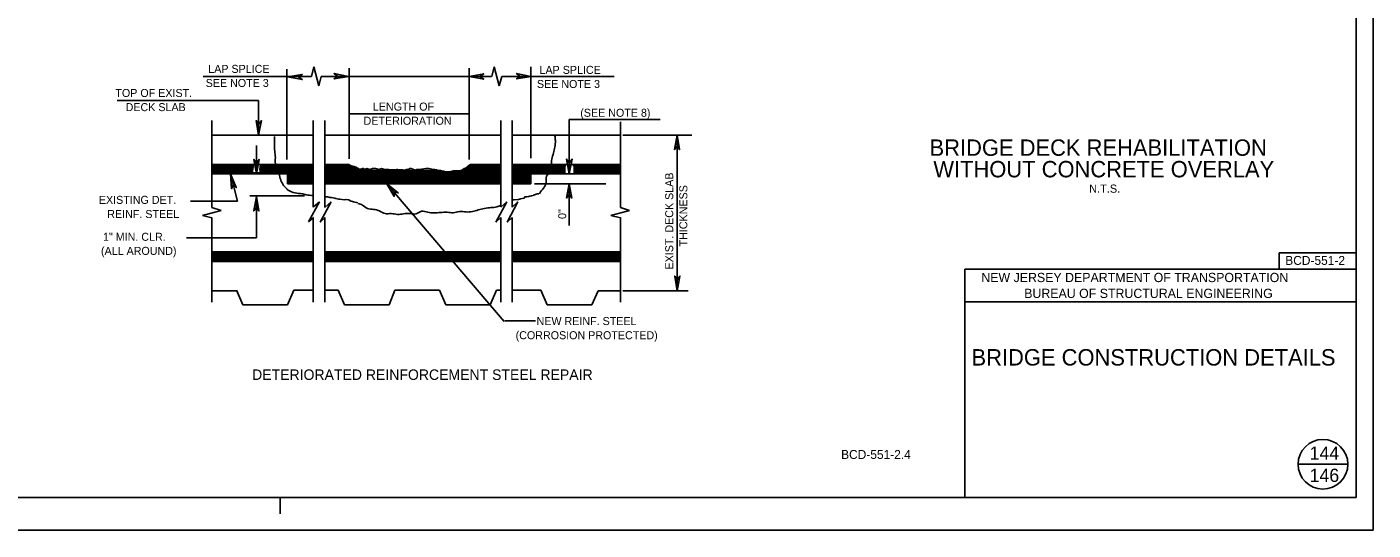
# Model space of a CAD drawing. Extents: x 528.21 to 531.17, y 154.44 to 156.28.
# Drawn here: x 529.45 to 531.17, y 154.444 to 155.087 of the extents above; entities that cross this region are included whole.
import ezdxf

# ---------------------------------------------------------------- set-up
doc = ezdxf.new("R2010")
doc.units = 0
for name, color, linetype in [('1', 7, 'Continuous'), ('39', 7, 'Continuous'), ('Level 1', 7, 'Continuous'), ('Level 2', 7, 'Continuous'), ('Level 41', 7, 'Continuous'), ('Level 5', 7, 'Continuous')]:
    doc.layers.add(name, color=color, linetype=linetype)

msp = doc.modelspace()

# ---------------------------------------------------------------- linework, layer by layer
at = {"layer": '1'}
for q in [(531.074, 154.528), (531.1377, 154.528)]:
    msp.add_line((531.1059, 154.528), q, dxfattribs=at)
msp.add_circle((531.1059, 154.528), 0.0318, dxfattribs=at)
at = {"layer": 'Level 1'}
for p, q in [((531.1483, 154.4856), (531.1483, 156.2356)), ((529.8133, 155.0236), (529.8163, 155.0358)), ((529.8163, 155.0358), (529.8228, 155.0118)), ((530.0436, 155.0236), (530.0466, 155.0358)), ((530.0466, 155.0358), (530.0531, 155.0118)), ((529.8228, 155.0118), (529.8258, 155.0236)), ((530.0531, 155.0118), (530.0564, 155.0236)), ((529.6978, 154.8524), (529.6739, 154.8461)), ((529.6739, 154.8461), (529.686, 154.8428)), ((529.686, 154.856), (529.6978, 154.8524)), ((530.2198, 154.8524), (530.1959, 154.8461)), ((530.1959, 154.8461), (530.208, 154.8428)), ((530.208, 154.856), (530.2198, 154.8524)), ((531.0501, 154.7981), (531.1483, 154.7981)), ((531.1483, 154.7772), (530.6483, 154.7772)), ((530.6483, 154.7772), (530.6483, 154.4856)), ((531.1483, 154.7356), (530.6483, 154.7356)), ((528.3983, 154.4856), (531.1483, 154.4856)), ((529.7734, 154.4856), (529.7734, 154.4648)), ((530.3924, 154.4856), (531.1483, 154.4856)), ((531.1483, 154.4856), (530.6444, 154.4856)), ((528.2116, 154.4439), (531.1699, 154.4439))]:
    msp.add_line(p, q, dxfattribs=at)
for points in [[(529.7828, 155.023), (529.8015, 155.0197), (529.7966, 155.023), (529.8015, 155.0262)], [(529.8606, 155.0236), (529.8422, 155.0272), (529.8468, 155.0236), (529.8422, 155.0207)], [(530.0148, 155.0236), (530.0335, 155.0203), (530.0285, 155.0236), (530.0335, 155.0269)], [(530.0935, 155.0236), (530.0755, 155.0272), (530.0801, 155.0236), (530.0755, 155.0207)], [(529.7457, 154.9485), (529.7493, 154.9672), (529.7457, 154.9623), (529.7428, 154.9672)], [(529.7457, 154.9485), (529.7493, 154.9672), (529.7457, 154.9623), (529.7428, 154.9672)], [(530.2805, 154.9485), (530.2772, 154.9301), (530.2805, 154.9347), (530.2838, 154.9301)], [(529.7431, 154.899), (529.7464, 154.9177), (529.7431, 154.9127), (529.7398, 154.9177)], [(530.1427, 154.8993), (530.1463, 154.918), (530.1427, 154.9131), (530.1394, 154.918)], [(529.71, 154.899), (529.711, 154.8802), (529.7133, 154.8855), (529.7172, 154.8816)], [(529.71, 154.899), (529.711, 154.8802), (529.7133, 154.8855), (529.7172, 154.8816)], [(529.9098, 154.8865), (529.919, 154.8704), (529.9186, 154.876), (529.9242, 154.8747)], [(529.9098, 154.8865), (529.919, 154.8704), (529.9186, 154.876), (529.9242, 154.8747)], [(530.1427, 154.8865), (530.1391, 154.8681), (530.1427, 154.8727), (530.146, 154.8681)], [(529.7431, 154.8701), (529.7395, 154.8517), (529.7431, 154.8563), (529.7461, 154.8517)], [(529.7431, 154.8701), (529.7395, 154.8517), (529.7431, 154.8563), (529.7461, 154.8517)], [(530.2805, 154.7497), (530.2841, 154.7684), (530.2805, 154.7635), (530.2776, 154.7684)]]:
    msp.add_lwpolyline(points, close=True, dxfattribs=at)
at = {"layer": 'Level 2'}
for p, q in [((529.8133, 155.0236), (529.6749, 155.0236)), ((529.8258, 155.0236), (530.0148, 155.0236)), ((530.0148, 155.0236), (530.0433, 155.0236)), ((530.0564, 155.0236), (530.0935, 155.0236)), ((530.0935, 155.0236), (530.2001, 155.0236)), ((529.565, 154.9931), (529.7457, 154.9931)), ((529.7457, 154.9931), (529.7457, 154.9485)), ((529.686, 154.9672), (529.686, 154.856)), ((529.8156, 154.9672), (529.8156, 154.8566)), ((529.8304, 154.9672), (529.8304, 154.8563)), ((529.8615, 154.976), (530.0148, 154.976)), ((530.0551, 154.9672), (530.0551, 154.857)), ((530.0699, 154.9672), (530.0699, 154.8566)), ((530.1427, 154.9685), (530.2589, 154.9685)), ((530.208, 154.9656), (530.208, 154.856)), ((529.686, 154.9485), (529.8156, 154.9485)), ((529.8304, 154.9485), (530.0551, 154.9485)), ((530.0699, 154.9485), (530.208, 154.9485)), ((530.2113, 154.9485), (530.2995, 154.9485)), ((530.2805, 154.9485), (530.2805, 154.7497)), ((529.7431, 154.9354), (529.7431, 154.899)), ((529.686, 154.9111), (529.7657, 154.9111)), ((529.686, 154.9098), (529.7395, 154.9098)), ((529.686, 154.9081), (529.7395, 154.9081)), ((529.686, 154.9065), (529.7392, 154.9065)), ((529.686, 154.9052), (529.7392, 154.9052)), ((529.686, 154.9035), (529.7388, 154.9035)), ((529.686, 154.9019), (529.7388, 154.9019)), ((529.686, 154.9003), (529.7657, 154.9003)), ((529.7188, 154.8642), (529.71, 154.899)), ((529.7464, 154.9052), (529.7625, 154.9052)), ((529.747, 154.9081), (529.7641, 154.9081)), ((529.747, 154.9065), (529.7618, 154.9065)), ((529.747, 154.9035), (529.7628, 154.9035)), ((529.747, 154.9019), (529.7631, 154.9019)), ((529.7474, 154.9098), (529.7638, 154.9098)), ((529.7585, 154.9052), (529.8156, 154.9052)), ((529.7595, 154.9065), (529.8156, 154.9065)), ((529.7618, 154.9111), (529.8156, 154.9111)), ((529.7621, 154.9035), (529.8156, 154.9035)), ((529.7625, 154.9081), (529.8156, 154.9081)), ((529.7631, 154.9019), (529.8159, 154.9019)), ((529.7638, 154.9098), (529.8156, 154.9098)), ((529.7648, 154.9003), (529.8156, 154.9003)), ((529.7828, 154.8973), (529.8156, 154.8973)), ((529.7828, 154.8957), (529.8159, 154.8957)), ((529.8304, 154.9111), (529.8612, 154.9111)), ((529.8304, 154.9098), (529.8635, 154.9098)), ((529.8304, 154.9081), (529.8688, 154.9081)), ((529.8304, 154.9065), (529.8711, 154.9065)), ((529.8304, 154.9052), (529.8868, 154.9052)), ((529.8304, 154.9035), (529.9787, 154.9035)), ((529.8304, 154.9019), (529.9902, 154.9019)), ((529.8304, 154.9003), (529.9186, 154.9003)), ((529.8304, 154.8973), (530.0551, 154.8973)), ((529.8304, 154.8957), (530.0551, 154.8957)), ((529.9186, 154.9019), (530.0551, 154.9019)), ((529.9186, 154.9003), (530.0551, 154.9003)), ((530.0056, 154.9035), (530.0551, 154.9035)), ((530.0072, 154.9052), (530.0551, 154.9052)), ((530.0112, 154.9065), (530.0551, 154.9065)), ((530.0118, 154.9081), (530.0551, 154.9081)), ((530.0138, 154.9098), (530.0551, 154.9098)), ((530.0161, 154.9111), (530.0551, 154.9111)), ((530.0699, 154.9111), (530.208, 154.9111)), ((530.0699, 154.9098), (530.1385, 154.9098)), ((530.0699, 154.9081), (530.1381, 154.9081)), ((530.0699, 154.9065), (530.1378, 154.9065)), ((530.0699, 154.9052), (530.1381, 154.9052)), ((530.0699, 154.9035), (530.1381, 154.9035)), ((530.0699, 154.9019), (530.1381, 154.9019)), ((530.0699, 154.9003), (530.1381, 154.9003)), ((530.0699, 154.8973), (530.0935, 154.8973)), ((530.0699, 154.8957), (530.0935, 154.8957)), ((530.1473, 154.9098), (530.208, 154.9098)), ((530.148, 154.9065), (530.208, 154.9065)), ((530.148, 154.9052), (530.208, 154.9052)), ((530.148, 154.9003), (530.208, 154.9003)), ((530.1483, 154.9081), (530.208, 154.9081)), ((530.1483, 154.9035), (530.208, 154.9035)), ((530.1483, 154.9019), (530.208, 154.9019)), ((529.7828, 154.8944), (529.8156, 154.8944)), ((529.7828, 154.8924), (529.8156, 154.8924)), ((529.7828, 154.8911), (529.8156, 154.8911)), ((529.7828, 154.8898), (529.8156, 154.8898)), ((529.7828, 154.8878), (529.8156, 154.8878)), ((529.7828, 154.8865), (529.8159, 154.8865)), ((529.8304, 154.8944), (530.0551, 154.8944)), ((529.8304, 154.8924), (530.0551, 154.8924)), ((529.8304, 154.8911), (530.0551, 154.8911)), ((529.8304, 154.8898), (530.0551, 154.8898)), ((529.8304, 154.8878), (530.0551, 154.8878)), ((529.8304, 154.8865), (530.0082, 154.8865)), ((530.0699, 154.8944), (530.0935, 154.8944)), ((530.0699, 154.8924), (530.0935, 154.8924)), ((530.0699, 154.8911), (530.0935, 154.8911)), ((530.0699, 154.8898), (530.0935, 154.8898)), ((530.0699, 154.8878), (530.0935, 154.8878)), ((530.0981, 154.8865), (530.1896, 154.8865)), ((530.1427, 154.8865), (530.1427, 154.833)), ((529.6585, 154.8642), (529.7188, 154.8642)), ((529.7346, 154.8711), (529.8045, 154.8711)), ((529.7431, 154.8711), (529.7431, 154.8173)), ((529.686, 154.8432), (529.686, 154.7352)), ((529.8156, 154.8432), (529.8156, 154.7352)), ((529.8304, 154.8432), (529.8304, 154.7352)), ((530.0551, 154.8432), (530.0551, 154.7352)), ((530.0699, 154.8432), (530.0699, 154.7352)), ((530.208, 154.8432), (530.208, 154.7352)), ((529.6535, 154.8173), (529.7431, 154.8173)), ((529.686, 154.7995), (529.8156, 154.7995)), ((529.686, 154.7979), (529.8156, 154.7979)), ((529.686, 154.7963), (529.8159, 154.7963)), ((529.686, 154.7949), (529.8159, 154.7949)), ((529.686, 154.793), (529.8156, 154.793)), ((529.8304, 154.7995), (530.0551, 154.7995)), ((529.8304, 154.7979), (530.0551, 154.7979)), ((529.8304, 154.7963), (530.0551, 154.7963)), ((529.8304, 154.7949), (530.0551, 154.7949)), ((529.8304, 154.793), (530.0551, 154.793)), ((530.0699, 154.7995), (530.208, 154.7995)), ((530.0699, 154.7979), (530.208, 154.7979)), ((530.0699, 154.7963), (530.208, 154.7963)), ((530.0699, 154.7949), (530.208, 154.7949)), ((530.0699, 154.793), (530.208, 154.793)), ((529.686, 154.7917), (529.8159, 154.7917)), ((529.686, 154.7904), (529.8156, 154.7904)), ((529.686, 154.7884), (529.8156, 154.7884)), ((529.686, 154.7871), (529.8156, 154.7871)), ((529.8304, 154.7917), (530.0551, 154.7917)), ((529.8304, 154.7904), (530.0551, 154.7904)), ((529.8304, 154.7884), (530.0551, 154.7884)), ((529.8304, 154.7871), (530.0551, 154.7871)), ((530.0699, 154.7917), (530.208, 154.7917)), ((530.0699, 154.7904), (530.208, 154.7904)), ((530.0699, 154.7884), (530.208, 154.7884)), ((530.0699, 154.7871), (530.208, 154.7871)), ((529.686, 154.7497), (529.7178, 154.7497)), ((530.1795, 154.7497), (530.208, 154.7497)), ((530.2113, 154.7497), (530.2946, 154.7497))]:
    msp.add_line(p, q, dxfattribs=at)
msp.add_spline([(529.7769, 154.8852), (529.7789, 154.8829), (529.7822, 154.8796), (529.7835, 154.8783), (529.7854, 154.8773), (529.7946, 154.8743), (529.8009, 154.8737), (529.8064, 154.8724), (529.8156, 154.8714)], degree=3, dxfattribs=at)
at = {"layer": 'Level 41'}
msp.add_lwpolyline([(528.2116, 156.2772), (531.1699, 156.2772), (531.1699, 154.4439), (528.2116, 154.4439)], close=True, dxfattribs=at)
at = {"layer": 'Level 5'}
for p, q in [((529.8615, 154.9183), (529.8615, 155.0344)), ((530.0148, 154.9173), (530.0148, 155.0341)), ((530.0935, 154.9193), (530.0935, 155.0361)), ((529.7818, 154.9173), (529.7818, 155.0331)), ((530.1427, 154.899), (530.1427, 154.9685)), ((529.686, 154.899), (529.8156, 154.899)), ((529.7828, 154.899), (529.7828, 154.8865)), ((529.8304, 154.899), (530.0551, 154.899)), ((530.0699, 154.899), (530.208, 154.899)), ((530.0935, 154.899), (530.0935, 154.8865)), ((529.9098, 154.8865), (530.0597, 154.7106)), ((530.0082, 154.8865), (530.0551, 154.8865)), ((530.0699, 154.8865), (530.0935, 154.8865)), ((529.8235, 154.8635), (529.8097, 154.8379)), ((529.8159, 154.857), (529.8235, 154.8635)), ((529.8383, 154.8632), (529.8245, 154.8376)), ((529.8307, 154.8566), (529.8383, 154.8632)), ((530.063, 154.8632), (530.0489, 154.8376)), ((530.0551, 154.8566), (530.063, 154.8632)), ((530.0771, 154.8632), (530.0633, 154.8376)), ((530.0696, 154.8566), (530.0771, 154.8632)), ((529.8097, 154.8379), (529.8159, 154.8435)), ((529.8245, 154.8376), (529.8307, 154.8435)), ((530.0489, 154.8376), (530.0551, 154.8432)), ((530.0633, 154.8376), (530.0696, 154.8432)), ((531.0501, 154.7982), (531.0501, 154.7772)), ((531.1483, 154.7772), (531.0771, 154.7772)), ((529.7175, 154.7503), (529.7257, 154.7316)), ((529.7178, 154.7497), (529.7257, 154.7316)), ((529.7907, 154.7503), (529.7825, 154.7316)), ((529.7907, 154.7503), (529.8156, 154.7503)), ((529.8307, 154.7503), (529.8474, 154.7503)), ((529.8474, 154.7503), (529.8553, 154.7316)), ((529.9199, 154.7503), (529.9124, 154.7316)), ((529.9199, 154.7503), (529.977, 154.7503)), ((529.977, 154.7503), (529.9849, 154.7316)), ((530.0499, 154.7503), (530.0417, 154.7316)), ((530.0499, 154.7503), (530.0551, 154.7503)), ((530.0699, 154.7503), (530.1066, 154.7503)), ((530.1066, 154.7503), (530.1145, 154.7316)), ((530.1795, 154.7497), (530.1716, 154.7316)), ((529.7257, 154.7316), (529.7825, 154.7316)), ((529.8553, 154.7316), (529.9124, 154.7316)), ((529.9849, 154.7316), (530.0417, 154.7316)), ((530.1145, 154.7316), (530.1716, 154.7316)), ((530.0604, 154.7113), (530.0997, 154.7113))]:
    msp.add_line(p, q, dxfattribs=at)
for points in [[(529.8612, 154.9111), (529.8622, 154.9104), (529.8625, 154.9101), (529.8648, 154.9091), (529.8652, 154.9088), (529.8661, 154.9091), (529.8678, 154.9085), (529.8698, 154.9078), (529.872, 154.9065), (529.874, 154.9058)], [(529.8737, 154.9055), (529.874, 154.9055), (529.877, 154.9052), (529.8783, 154.9058), (529.8793, 154.9062), (529.8806, 154.9052), (529.8822, 154.9052), (529.8822, 154.9052), (529.8832, 154.9055), (529.8845, 154.9058), (529.8852, 154.9055), (529.8885, 154.9049), (529.8914, 154.9062), (529.8947, 154.9058), (529.8947, 154.9058), (529.8953, 154.9062), (529.8996, 154.9049), (529.9026, 154.9058), (529.9052, 154.9052), (529.919, 154.9042), (529.9206, 154.9042), (529.9222, 154.9049), (529.9236, 154.9049), (529.9278, 154.9042), (529.9298, 154.9042), (529.9331, 154.9039), (529.9347, 154.9045), (529.9364, 154.9049), (529.9377, 154.9052), (529.9383, 154.9055), (529.9386, 154.9058), (529.94, 154.9062), (529.9409, 154.9058), (529.9429, 154.9052), (529.9459, 154.9039), (529.9469, 154.9042), (529.9478, 154.9049), (529.9514, 154.9045), (529.9593, 154.9058), (529.961, 154.9058), (529.9639, 154.9058), (529.9669, 154.9052), (529.9708, 154.9045), (529.9731, 154.9042), (529.9751, 154.9035), (529.9767, 154.9032), (529.978, 154.9032), (529.9787, 154.9032), (529.979, 154.9029), (529.98, 154.9029), (529.982, 154.9026), (529.9852, 154.9019), (529.9888, 154.9019), (529.9928, 154.9026), (529.9944, 154.9029), (529.9961, 154.9029), (529.9987, 154.9029), (530.0003, 154.9029), (530.0023, 154.9032), (530.0056, 154.9039), (530.0069, 154.9049), (530.0082, 154.9058), (530.0089, 154.9062), (530.0095, 154.9062), (530.0112, 154.9072), (530.0121, 154.9081), (530.0131, 154.9091), (530.0164, 154.9111)], [(529.8146, 154.8714), (529.8153, 154.8714)], [(529.8307, 154.8698), (529.8343, 154.8698), (529.8369, 154.8688), (529.8389, 154.8688), (529.8432, 154.8681), (529.8445, 154.8678), (529.8478, 154.8668), (529.8494, 154.8668), (529.8527, 154.8665), (529.8553, 154.8661), (529.8573, 154.8665), (529.8612, 154.8658), (529.8629, 154.8648), (529.8668, 154.8635), (529.8668, 154.8635), (529.8727, 154.8622)], [(530.0699, 154.8658), (530.0725, 154.8661), (530.0778, 154.8665), (530.0804, 154.8671), (530.0853, 154.8681), (530.086, 154.8698), (530.0886, 154.8698), (530.0912, 154.8704), (530.0922, 154.8707), (530.0942, 154.8711), (530.0948, 154.8711), (530.0965, 154.8714), (530.0971, 154.8717), (530.0994, 154.8727), (530.1004, 154.873), (530.1017, 154.8734), (530.1037, 154.8737), (530.104, 154.8743)]]:
    msp.add_lwpolyline(points, dxfattribs=at)
for points in [[(530.1047, 154.8737), (530.105, 154.8743), (530.1099, 154.8809), (530.1132, 154.8878), (530.1138, 154.896), (530.1184, 154.9026), (530.1198, 154.9101), (530.1204, 154.918), (530.1227, 154.9259), (530.1243, 154.9334), (530.125, 154.9416), (530.1243, 154.9478)], [(529.7776, 154.8842), (529.774, 154.8914), (529.772, 154.899), (529.7694, 154.9065), (529.7671, 154.914), (529.7671, 154.9222), (529.7661, 154.9301), (529.7661, 154.9383), (529.7661, 154.9465), (529.7661, 154.9469)], [(529.873, 154.8612), (529.8783, 154.8593), (529.8848, 154.855), (529.8927, 154.8537), (529.9003, 154.8517), (529.9075, 154.8484), (529.915, 154.8484), (529.9232, 154.8474), (529.9311, 154.8481), (529.9393, 154.8484), (529.9469, 154.8481), (529.9541, 154.8514), (529.9619, 154.8501), (529.9701, 154.8494), (529.978, 154.8497), (529.9869, 154.8501), (529.9944, 154.8494), (530.0023, 154.851), (530.0108, 154.8504), (530.019, 154.851), (530.0262, 154.853), (530.0344, 154.855), (530.0427, 154.856), (530.0502, 154.857), (530.0548, 154.8589)]]:
    msp.add_spline(points, degree=3, dxfattribs=at)

# ---------------------------------------------------------------- texts
at = {"layer": '39'}
for s, p in [('144', (531.0888, 154.5337)), ('146', (531.0888, 154.5054))]:
    msp.add_text(s, height=0.01697, dxfattribs=at).set_placement(p)
at = {"layer": 'Level 1'}
for s, p in [('NEW JERSEY DEPARTMENT OF TRANSPORTATION', (530.6693, 154.7608)), ('BUREAU OF STRUCTURAL ENGINEERING', (530.7241, 154.7405))]:
    msp.add_text(s, height=0.011811, dxfattribs=at).set_placement(p)
at = {"layer": 'Level 5'}
for s, height, p in [('LAP SPLICE', 0.01023, (529.6814, 155.0282)), ('LAP SPLICE', 0.01023, (530.1047, 155.0269)), ('SEE NOTE 3', 0.01023, (529.6781, 155.0102)), ('SEE NOTE 3', 0.01023, (530.1014, 155.0089)), ('TOP OF EXIST.', 0.010228, (529.5627, 154.9974)), ('DECK SLAB', 0.01023, (529.5758, 154.9793)), ('LENGTH OF ', 0.01023, (529.8917, 154.98)), ('(SEE NOTE 8)', 0.010228, (530.1568, 154.9721)), ('DETERIORATION', 0.010228, (529.8799, 154.9619)), ('BRIDGE DECK REHABILITATION', 0.020939, (530.6032, 154.9222)), ('WITHOUT CONCRETE OVERLAY', 0.020939, (530.608, 154.8947)), ('N.T.S.', 0.01047, (530.8071, 154.875)), ('EXISTING DET. ', 0.010228, (529.5416, 154.8608)), ('REINF. STEEL', 0.010228, (529.5523, 154.8427)), ('1" MIN. CLR.', 0.010228, (529.5469, 154.8136)), ('(ALL AROUND)', 0.010228, (529.5443, 154.7956)), ('BCD-551-2', 0.01142, (531.0577, 154.7828)), ('NEW REINF. STEEL', 0.010228, (530.101, 154.7059)), ('(CORROSION PROTECTED)', 0.010228, (530.0742, 154.6878)), ('BRIDGE CONSTRUCTION DETAILS', 0.020939, (530.6568, 154.6542)), ('DETERIORATED REINFORCEMENT STEEL REPAIR', 0.013404, (529.7374, 154.6358)), ('BCD-551-2.4', 0.011417, (530.4901, 154.5348))]:
    msp.add_text(s, height=height, dxfattribs=at).set_placement(p)
for s, height, p in [('EXIST. DECK SLAB', 0.010228, (530.2756, 154.7769)), ('THICKNESS', 0.01023, (530.2936, 154.8064)), ('0"', 0.01023, (530.1388, 154.8415))]:
    msp.add_text(s, height=height, rotation=90, dxfattribs=at).set_placement(p)

doc.saveas('drawing.dxf')
